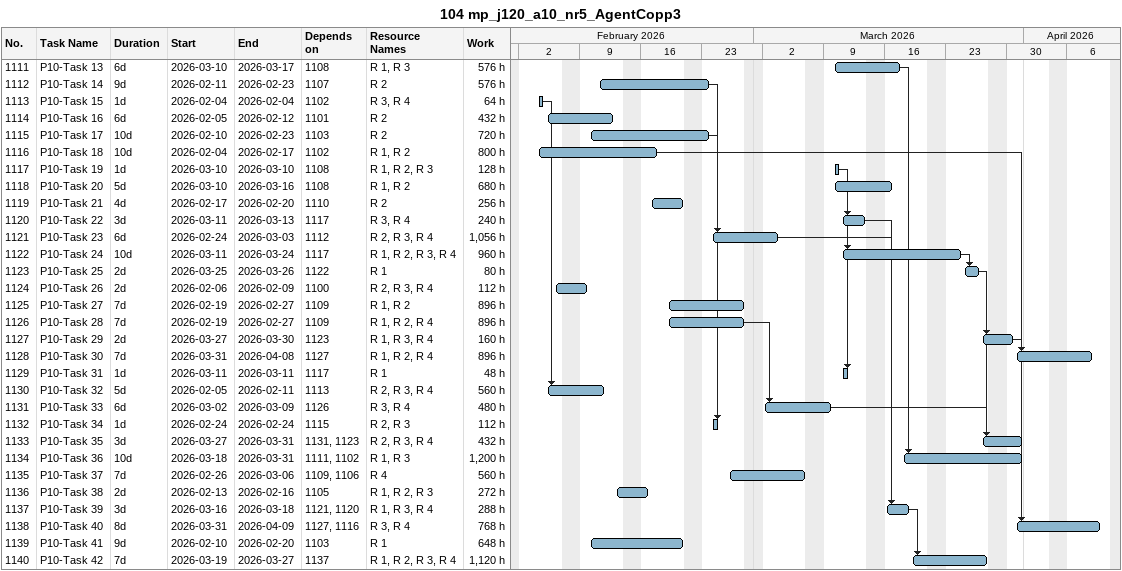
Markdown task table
104 mp_j120_a10_nr5_AgentCopp3

| ID | Task | Duration | Start | Finish | Predecessors | Resources | Work (h) |
|---|---|---|---|---|---|---|---|
| 1111 | P10-Task 13 | 6d | 2026-03-10 | 2026-03-17 | 1108 | R 1, R 3 | 576 |
| 1112 | P10-Task 14 | 9d | 2026-02-11 | 2026-02-23 | 1107 | R 2 | 576 |
| 1113 | P10-Task 15 | 1d | 2026-02-04 | 2026-02-04 | 1102 | R 3, R 4 | 64 |
| 1114 | P10-Task 16 | 6d | 2026-02-05 | 2026-02-12 | 1101 | R 2 | 432 |
| 1115 | P10-Task 17 | 10d | 2026-02-10 | 2026-02-23 | 1103 | R 2 | 720 |
| 1116 | P10-Task 18 | 10d | 2026-02-04 | 2026-02-17 | 1102 | R 1, R 2 | 800 |
| 1117 | P10-Task 19 | 1d | 2026-03-10 | 2026-03-10 | 1108 | R 1, R 2, R 3 | 128 |
| 1118 | P10-Task 20 | 5d | 2026-03-10 | 2026-03-16 | 1108 | R 1, R 2 | 680 |
| 1119 | P10-Task 21 | 4d | 2026-02-17 | 2026-02-20 | 1110 | R 2 | 256 |
| 1120 | P10-Task 22 | 3d | 2026-03-11 | 2026-03-13 | 1117 | R 3, R 4 | 240 |
| 1121 | P10-Task 23 | 6d | 2026-02-24 | 2026-03-03 | 1112 | R 2, R 3, R 4 | 1056 |
| 1122 | P10-Task 24 | 10d | 2026-03-11 | 2026-03-24 | 1117 | R 1, R 2, R 3, R 4 | 960 |
| 1123 | P10-Task 25 | 2d | 2026-03-25 | 2026-03-26 | 1122 | R 1 | 80 |
| 1124 | P10-Task 26 | 2d | 2026-02-06 | 2026-02-09 | 1100 | R 2, R 3, R 4 | 112 |
| 1125 | P10-Task 27 | 7d | 2026-02-19 | 2026-02-27 | 1109 | R 1, R 2 | 896 |
| 1126 | P10-Task 28 | 7d | 2026-02-19 | 2026-02-27 | 1109 | R 1, R 2, R 4 | 896 |
| 1127 | P10-Task 29 | 2d | 2026-03-27 | 2026-03-30 | 1123 | R 1, R 3, R 4 | 160 |
| 1128 | P10-Task 30 | 7d | 2026-03-31 | 2026-04-08 | 1127 | R 1, R 2, R 4 | 896 |
| 1129 | P10-Task 31 | 1d | 2026-03-11 | 2026-03-11 | 1117 | R 1 | 48 |
| 1130 | P10-Task 32 | 5d | 2026-02-05 | 2026-02-11 | 1113 | R 2, R 3, R 4 | 560 |
| 1131 | P10-Task 33 | 6d | 2026-03-02 | 2026-03-09 | 1126 | R 3, R 4 | 480 |
| 1132 | P10-Task 34 | 1d | 2026-02-24 | 2026-02-24 | 1115 | R 2, R 3 | 112 |
| 1133 | P10-Task 35 | 3d | 2026-03-27 | 2026-03-31 | 1131, 1123 | R 2, R 3, R 4 | 432 |
| 1134 | P10-Task 36 | 10d | 2026-03-18 | 2026-03-31 | 1111, 1102 | R 1, R 3 | 1200 |
| 1135 | P10-Task 37 | 7d | 2026-02-26 | 2026-03-06 | 1109, 1106 | R 4 | 560 |
| 1136 | P10-Task 38 | 2d | 2026-02-13 | 2026-02-16 | 1105 | R 1, R 2, R 3 | 272 |
| 1137 | P10-Task 39 | 3d | 2026-03-16 | 2026-03-18 | 1121, 1120 | R 1, R 3, R 4 | 288 |
| 1138 | P10-Task 40 | 8d | 2026-03-31 | 2026-04-09 | 1127, 1116 | R 3, R 4 | 768 |
| 1139 | P10-Task 41 | 9d | 2026-02-10 | 2026-02-20 | 1103 | R 1 | 648 |
| 1140 | P10-Task 42 | 7d | 2026-03-19 | 2026-03-27 | 1137 | R 1, R 2, R 3, R 4 | 1120 |
